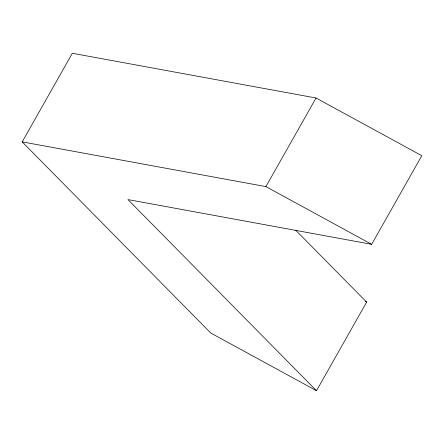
<?xml version="1.0" encoding="UTF-8"?>
<svg xmlns="http://www.w3.org/2000/svg" width="444" height="444" viewBox="0 0 444 444"><rect width="100%" height="100%" fill="white"/><g stroke="black" fill="none" stroke-linecap="round" stroke-linejoin="round"><path stroke-width="0.67" d="M316.5 390.731L210.745 333.022L22.2 141.88L72.333 53.269L316.045 98.002L421.8 155.705L371.667 244.317L127.955 199.589L316.5 390.731L366.633 302.12L295.682 230.197M22.2 141.88L265.912 186.608L316.045 98.002M265.912 186.608L371.667 244.317M365.418 301.459L366.633 302.12"/></g></svg>
